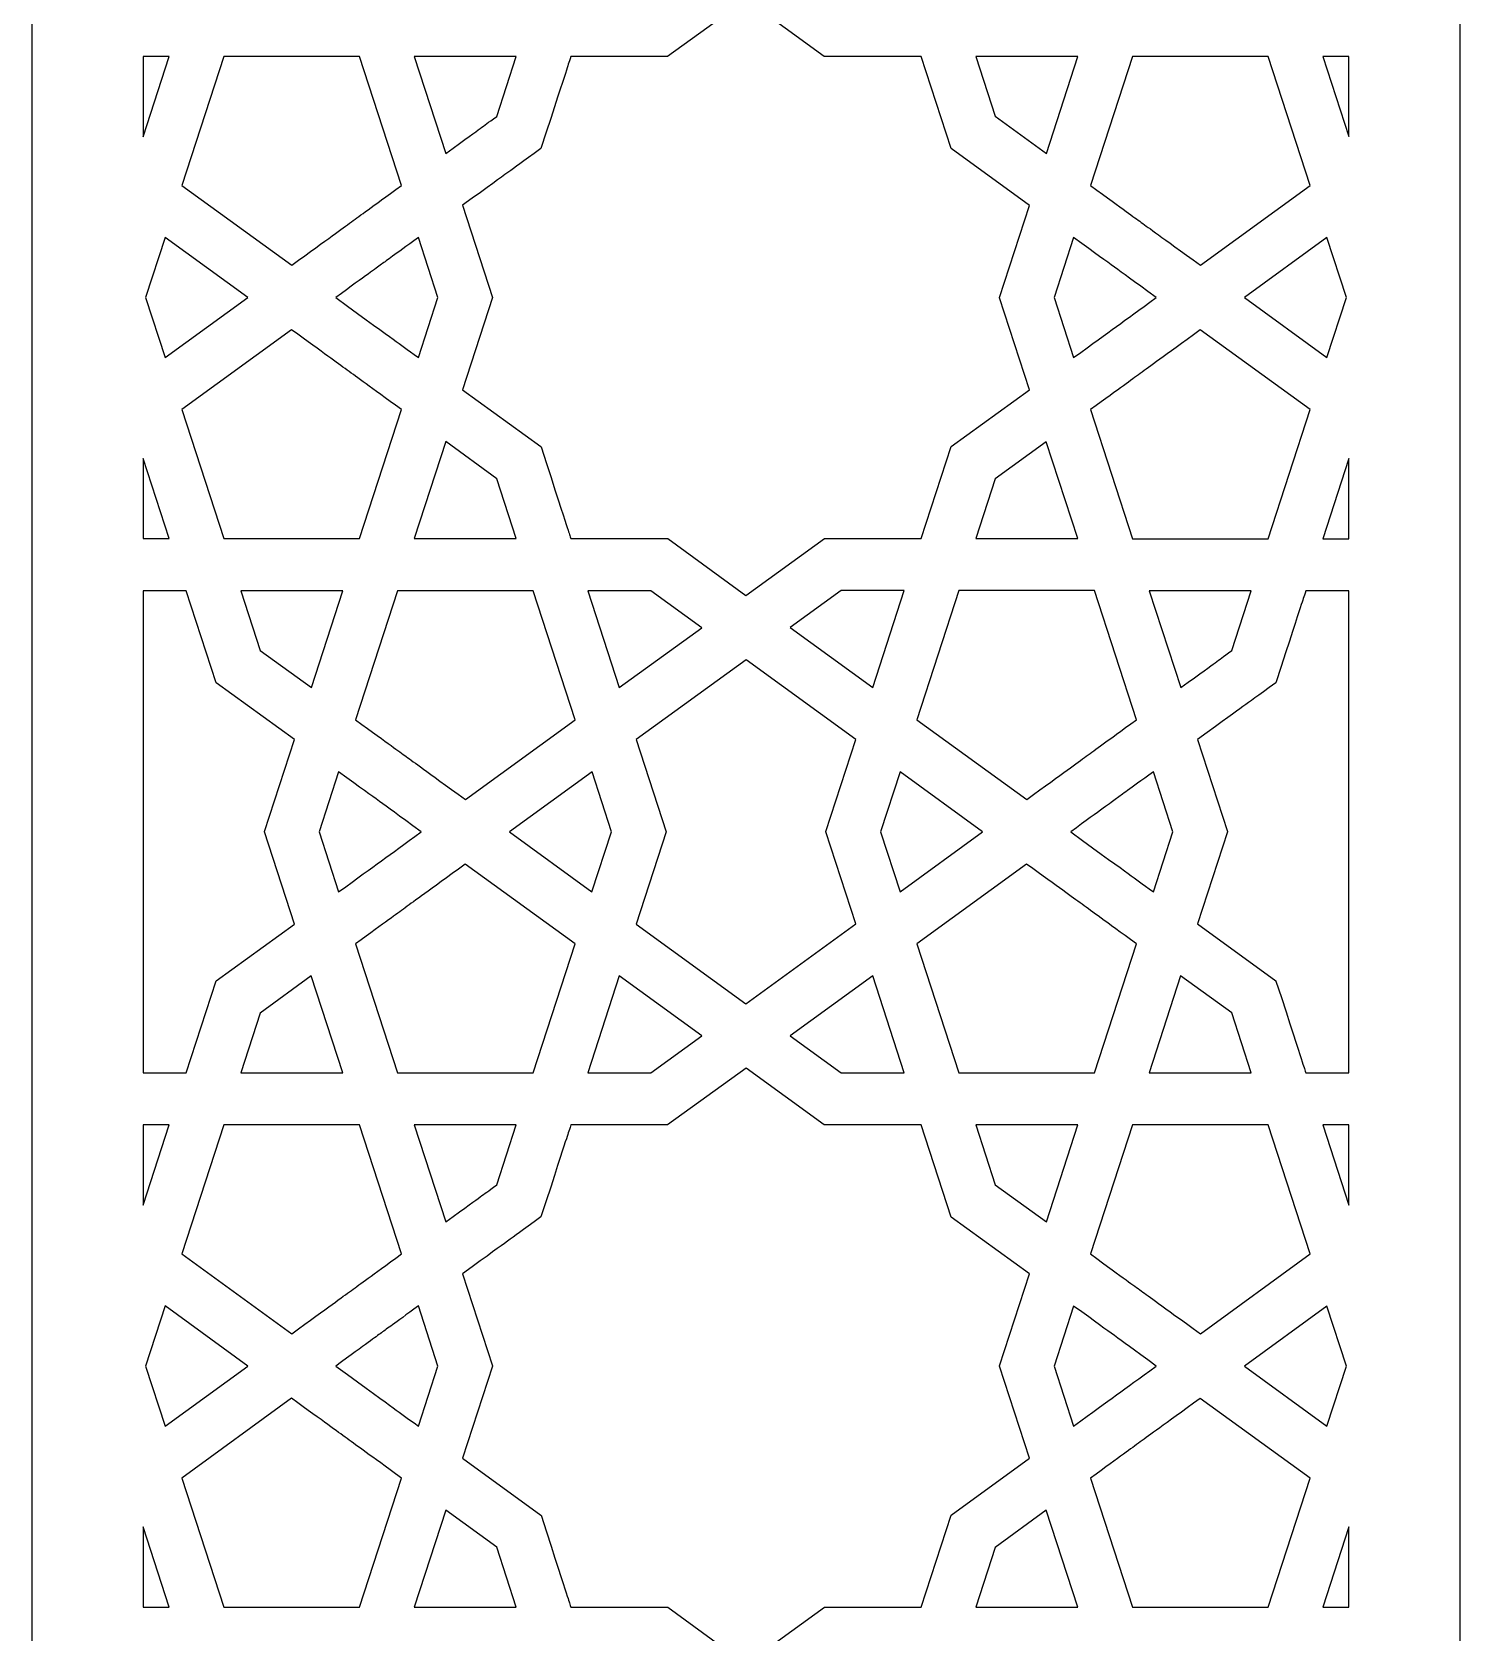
# Model space of a CAD drawing. Header units: millimetres. Extents: x -31 to 31, y -125 to 125.
# Drawn here: x -31.2 to 31.3, y -58.4 to 11.7 of the extents above; entities that cross this region are included whole.
import ezdxf

# ---------------------------------------------------------------- set-up
doc = ezdxf.new("R2010")
doc.units = ezdxf.units.MM
doc.header["$MEASUREMENT"] = 0
doc.layers.add('layer 1', color=7, linetype='Continuous')

msp = doc.modelspace()

# ---------------------------------------------------------------- linework, layer by layer
at = {"layer": 'layer 1', "color": 250}
for points, knots in [([(-31.2209, -124.8834), (-31.2209, -124.8834), (31.279, -124.8834), (31.279, -124.8834), (31.279, -124.8834), (31.279, -124.8834), (31.279, 125.1165), (31.279, 125.1165), (31.279, 125.1165), (31.279, 125.1165), (-31.2209, 125.1165), (-31.2209, 125.1165), (-31.2209, 125.1165), (-31.2209, 125.1165), (-31.2209, -124.8834), (-31.2209, -124.8834)], [0, 0, 0, 0, 0.2, 0.2, 0.2, 0.2, 0.4, 0.4, 0.4, 0.4, 0.6, 0.6, 0.6, 0.6, 1, 1, 1, 1]), ([(-11.0675, 0.0381), (-11.0675, 0.0381), (-11.0655, 0.0444), (-11.0655, 0.0444), (-11.0655, 0.0444), (-11.0655, 0.0444), (-12.3752, 4.0725), (-12.3752, 4.0725), (-12.3752, 4.0725), (-9.9286, 5.8505), (-10.6809, 5.3044), (-8.9446, 6.5624), (-8.9446, 6.5624), (-7.6283, 10.6165), (-7.8534, 9.9236), (-7.6374, 10.5865), (-7.6374, 10.5865), (-7.1057, 10.5865), (-3.9273, 10.5865), (-3.3999, 10.5865), (-3.3999, 10.5865), (-3.3999, 10.5865), (0.03, 13.0792), (0.03, 13.0792), (0.03, 13.0792), (0.03, 13.0792), (3.4571, 10.5886), (3.4571, 10.5886), (3.4571, 10.5886), (3.9875, 10.5886), (7.1642, 10.5886), (7.6948, 10.5886), (7.6948, 10.5886), (7.6948, 10.5886), (9.011, 6.5588), (9.011, 6.5588), (9.011, 6.5588), (9.011, 6.5588), (12.4358, 4.07), (12.4358, 4.07), (12.4358, 4.07), (12.4358, 4.07), (11.1259, 0.0423), (11.1259, 0.0423), (11.1259, 0.0423), (11.1259, 0.0423), (11.1269, 0.0391), (11.1269, 0.0391), (11.1269, 0.0391), (11.1269, 0.0391), (11.1259, 0.036), (11.1259, 0.036), (11.1259, 0.036), (11.1259, 0.036), (11.1269, 0.0328), (11.1269, 0.0328), (11.1269, 0.0328), (11.1269, 0.0328), (11.1259, 0.03), (11.1259, 0.03), (11.1259, 0.03), (11.1259, 0.03), (12.4343, -3.9988), (12.4343, -3.9988), (12.4343, -3.9988), (12.4343, -3.9988), (9.0092, -6.488), (9.0092, -6.488), (9.0092, -6.488), (9.0092, -6.488), (7.6962, -10.5131), (7.6962, -10.5131), (7.6962, -10.5131), (7.1645, -10.5131), (3.9859, -10.5131), (3.4586, -10.5131), (3.4586, -10.5131), (3.4586, -10.5131), (0.0285, -13.0059), (0.0285, -13.0059), (0.0285, -13.0059), (0.0285, -13.0059), (-3.3983, -10.5153), (-3.3983, -10.5153), (-3.3983, -10.5153), (-3.9287, -10.5153), (-7.1053, -10.5153), (-7.636, -10.5153), (-7.636, -10.5153), (-7.7883, -10.0492), (-7.5889, -10.6624), (-8.9431, -6.4932), (-8.9431, -6.4932), (-8.9431, -6.4932), (-8.9516, -6.4872), (-8.9516, -6.4872), (-8.9516, -6.4872), (-8.9516, -6.4872), (-8.9522, -6.4855), (-8.9522, -6.4855), (-8.9522, -6.4855), (-8.9522, -6.4855), (-12.3766, -3.997), (-12.3766, -3.997), (-12.3766, -3.997), (-12.3766, -3.997), (-11.0655, 0.0317), (-11.0655, 0.0317), (-11.0655, 0.0317), (-11.0655, 0.0317), (-11.0675, 0.0381), (-11.0675, 0.0381)], [0, 0, 0, 0, 0.0344828, 0.0344828, 0.0344828, 0.0344828, 0.0689655, 0.0689655, 0.0689655, 0.0689655, 0.1034483, 0.1034483, 0.1034483, 0.1034483, 0.137931, 0.137931, 0.137931, 0.137931, 0.1724138, 0.1724138, 0.1724138, 0.1724138, 0.2068966, 0.2068966, 0.2068966, 0.2068966, 0.2413793, 0.2413793, 0.2413793, 0.2413793, 0.2758621, 0.2758621, 0.2758621, 0.2758621, 0.3103448, 0.3103448, 0.3103448, 0.3103448, 0.3448276, 0.3448276, 0.3448276, 0.3448276, 0.3793103, 0.3793103, 0.3793103, 0.3793103, 0.4137931, 0.4137931, 0.4137931, 0.4137931, 0.4482759, 0.4482759, 0.4482759, 0.4482759, 0.4827586, 0.4827586, 0.4827586, 0.4827586, 0.5172414, 0.5172414, 0.5172414, 0.5172414, 0.5517241, 0.5517241, 0.5517241, 0.5517241, 0.5862069, 0.5862069, 0.5862069, 0.5862069, 0.6206897, 0.6206897, 0.6206897, 0.6206897, 0.6551724, 0.6551724, 0.6551724, 0.6551724, 0.6896552, 0.6896552, 0.6896552, 0.6896552, 0.7241379, 0.7241379, 0.7241379, 0.7241379, 0.7586207, 0.7586207, 0.7586207, 0.7586207, 0.7931034, 0.7931034, 0.7931034, 0.7931034, 0.8275862, 0.8275862, 0.8275862, 0.8275862, 0.862069, 0.862069, 0.862069, 0.862069, 0.8965517, 0.8965517, 0.8965517, 0.8965517, 0.9310345, 0.9310345, 0.9310345, 0.9310345, 1, 1, 1, 1]), ([(-26.3572, 10.5911), (-25.841, 10.5911), (-25.3671, 10.5911), (-25.2148, 10.5911), (-25.2148, 10.5911), (-25.2148, 10.5911), (-26.3572, 7.0732), (-26.3572, 7.0732), (-26.3572, 7.0732), (-26.3572, 7.0732), (-26.3572, 10.5911), (-26.3572, 10.5911)], [0, 0, 0, 0, 0.25, 0.25, 0.25, 0.25, 0.5, 0.5, 0.5, 0.5, 1, 1, 1, 1]), ([(-16.8811, 10.5911), (-16.8811, 10.5911), (-15.0466, 4.9424), (-15.0466, 4.9424), (-15.0466, 4.9424), (-17.8513, 2.9048), (-16.5009, 3.8848), (-19.8549, 1.4499), (-19.8549, 1.4499), (-19.8549, 1.4499), (-24.6607, 4.9428), (-24.6607, 4.9428), (-24.6607, 4.9428), (-24.6607, 4.9428), (-22.8264, 10.5911), (-22.8264, 10.5911), (-22.8264, 10.5911), (-22.8264, 10.5911), (-16.8811, 10.5911), (-16.8811, 10.5911)], [0, 0, 0, 0, 0.1666667, 0.1666667, 0.1666667, 0.1666667, 0.3333333, 0.3333333, 0.3333333, 0.3333333, 0.5, 0.5, 0.5, 0.5, 0.6666667, 0.6666667, 0.6666667, 0.6666667, 1, 1, 1, 1]), ([(-10.0247, 10.5865), (-10.0247, 10.5865), (-10.88, 7.9646), (-10.88, 7.9646), (-10.88, 7.9646), (-11.7172, 7.3561), (-11.2361, 7.705), (-13.1136, 6.345), (-13.1136, 6.345), (-13.1136, 6.345), (-14.4909, 10.5865), (-14.4909, 10.5865), (-14.4909, 10.5865), (-14.4909, 10.5865), (-10.0247, 10.5865), (-10.0247, 10.5865)], [0, 0, 0, 0, 0.2, 0.2, 0.2, 0.2, 0.4, 0.4, 0.4, 0.4, 0.6, 0.6, 0.6, 0.6, 1, 1, 1, 1]), ([(13.1745, 6.3447), (13.1745, 6.3447), (10.9403, 7.9685), (10.9403, 7.9685), (10.9403, 7.9685), (10.9403, 7.9685), (10.0845, 10.5886), (10.0845, 10.5886), (10.0845, 10.5886), (10.0845, 10.5886), (14.5528, 10.5886), (14.5528, 10.5886), (14.5528, 10.5886), (14.5528, 10.5886), (13.1745, 6.3447), (13.1745, 6.3447)], [0, 0, 0, 0, 0.2, 0.2, 0.2, 0.2, 0.4, 0.4, 0.4, 0.4, 0.6, 0.6, 0.6, 0.6, 1, 1, 1, 1]), ([(19.9153, 1.4478), (16.3163, 4.0605), (18.2157, 2.6811), (15.107, 4.9403), (15.107, 4.9403), (15.107, 4.9403), (16.9414, 10.589), (16.9414, 10.589), (16.9414, 10.589), (16.9414, 10.589), (22.8868, 10.589), (22.8868, 10.589), (22.8868, 10.589), (22.8868, 10.589), (24.7209, 4.9403), (24.7209, 4.9403), (24.7209, 4.9403), (24.7209, 4.9403), (19.9153, 1.4478), (19.9153, 1.4478)], [0, 0, 0, 0, 0.1666667, 0.1666667, 0.1666667, 0.1666667, 0.3333333, 0.3333333, 0.3333333, 0.3333333, 0.5, 0.5, 0.5, 0.5, 0.6666667, 0.6666667, 0.6666667, 0.6666667, 1, 1, 1, 1]), ([(26.4153, 7.0778), (26.4153, 7.0778), (25.2751, 10.589), (25.2751, 10.589), (25.2751, 10.589), (25.2751, 10.589), (26.4153, 10.589), (26.4153, 10.589), (26.4153, 10.589), (26.4153, 10.589), (26.4153, 7.0778), (26.4153, 7.0778)], [0, 0, 0, 0, 0.25, 0.25, 0.25, 0.25, 0.5, 0.5, 0.5, 0.5, 1, 1, 1, 1]), ([(-21.7816, 0.0384), (-21.7816, 0.0384), (-25.3995, -2.5908), (-25.3995, -2.5908), (-25.3995, -2.5908), (-25.3995, -2.5908), (-26.253, 0.0374), (-26.253, 0.0374), (-26.253, 0.0374), (-26.253, 0.0374), (-25.3982, 2.6666), (-25.3982, 2.6666), (-25.3982, 2.6666), (-25.3982, 2.6666), (-21.7816, 0.0384), (-21.7816, 0.0384)], [0, 0, 0, 0, 0.2, 0.2, 0.2, 0.2, 0.4, 0.4, 0.4, 0.4, 0.6, 0.6, 0.6, 0.6, 1, 1, 1, 1]), ([(-14.309, 2.6666), (-14.309, 2.6666), (-13.4544, 0.0384), (-13.4544, 0.0384), (-13.4544, 0.0384), (-13.4544, 0.0384), (-14.3101, -2.5915), (-14.3101, -2.5915), (-14.3101, -2.5915), (-15.3982, -1.8009), (-14.9683, -2.1121), (-17.9289, 0.0374), (-17.9289, 0.0374), (-15.1611, 2.0468), (-16.5627, 1.029), (-14.309, 2.6666)], [0, 0, 0, 0, 0.2, 0.2, 0.2, 0.2, 0.4, 0.4, 0.4, 0.4, 0.6, 0.6, 0.6, 0.6, 1, 1, 1, 1]), ([(14.3683, -2.5933), (14.3683, -2.5933), (13.5145, 0.0356), (13.5145, 0.0356), (13.5145, 0.0356), (13.5145, 0.0356), (14.3693, 2.6642), (14.3693, 2.6642), (14.3693, 2.6642), (16.4377, 1.161), (15.8506, 1.5875), (17.9878, 0.036), (17.9878, 0.036), (16.4317, -1.0936), (16.1057, -1.33), (14.3683, -2.5933)], [0, 0, 0, 0, 0.2, 0.2, 0.2, 0.2, 0.4, 0.4, 0.4, 0.4, 0.6, 0.6, 0.6, 0.6, 1, 1, 1, 1]), ([(21.8405, 0.0349), (21.8405, 0.0349), (25.4582, 2.6642), (25.4582, 2.6642), (25.4582, 2.6642), (25.4582, 2.6642), (26.3112, 0.0377), (26.3112, 0.0377), (26.3112, 0.0377), (26.3112, 0.0377), (25.4568, -2.5933), (25.4568, -2.5933), (25.4568, -2.5933), (25.4568, -2.5933), (21.8405, 0.0349), (21.8405, 0.0349)], [0, 0, 0, 0, 0.2, 0.2, 0.2, 0.2, 0.4, 0.4, 0.4, 0.4, 0.6, 0.6, 0.6, 0.6, 1, 1, 1, 1]), ([(-19.8564, -1.3744), (-16.9259, -3.502), (-17.9193, -2.7806), (-15.0482, -4.8669), (-15.0482, -4.8669), (-15.0482, -4.8669), (-16.8826, -10.5153), (-16.8826, -10.5153), (-16.8826, -10.5153), (-16.8826, -10.5153), (-22.8278, -10.5153), (-22.8278, -10.5153), (-22.8278, -10.5153), (-22.8278, -10.5153), (-24.6622, -4.8673), (-24.6622, -4.8673), (-24.6622, -4.8673), (-24.6622, -4.8673), (-19.8564, -1.3744), (-19.8564, -1.3744)], [0, 0, 0, 0, 0.1666667, 0.1666667, 0.1666667, 0.1666667, 0.3333333, 0.3333333, 0.3333333, 0.3333333, 0.5, 0.5, 0.5, 0.5, 0.6666667, 0.6666667, 0.6666667, 0.6666667, 1, 1, 1, 1]), ([(16.9397, -10.5177), (16.9397, -10.5177), (15.1052, -4.8694), (15.1052, -4.8694), (15.1052, -4.8694), (17.859, -2.8688), (16.5654, -3.8075), (19.9139, -1.3769), (19.9139, -1.3769), (19.9139, -1.3769), (24.7195, -4.8694), (24.7195, -4.8694), (24.7195, -4.8694), (24.7195, -4.8694), (22.885, -10.5177), (22.885, -10.5177), (22.885, -10.5177), (22.885, -10.5177), (16.9397, -10.5177), (16.9397, -10.5177)], [0, 0, 0, 0, 0.1666667, 0.1666667, 0.1666667, 0.1666667, 0.3333333, 0.3333333, 0.3333333, 0.3333333, 0.5, 0.5, 0.5, 0.5, 0.6666667, 0.6666667, 0.6666667, 0.6666667, 1, 1, 1, 1]), ([(-13.1155, -6.2703), (-13.1155, -6.2703), (-10.8807, -7.8917), (-10.8807, -7.8917), (-10.8807, -7.8917), (-10.8807, -7.8917), (-10.0239, -10.5153), (-10.0239, -10.5153), (-10.0239, -10.5153), (-10.0239, -10.5153), (-14.4941, -10.5153), (-14.4941, -10.5153), (-14.4941, -10.5153), (-14.4941, -10.5153), (-13.1155, -6.2703), (-13.1155, -6.2703)], [0, 0, 0, 0, 0.2, 0.2, 0.2, 0.2, 0.4, 0.4, 0.4, 0.4, 0.6, 0.6, 0.6, 0.6, 1, 1, 1, 1]), ([(10.0855, -10.5131), (10.0855, -10.5131), (10.9389, -7.8977), (10.9389, -7.8977), (10.9389, -7.8977), (10.9389, -7.8977), (13.1731, -6.2738), (13.1731, -6.2738), (13.1731, -6.2738), (13.1731, -6.2738), (14.55, -10.5131), (14.55, -10.5131), (14.55, -10.5131), (14.55, -10.5131), (10.0855, -10.5131), (10.0855, -10.5131)], [0, 0, 0, 0, 0.2, 0.2, 0.2, 0.2, 0.4, 0.4, 0.4, 0.4, 0.6, 0.6, 0.6, 0.6, 1, 1, 1, 1]), ([(-26.3572, -7.0027), (-26.3572, -7.0027), (-25.2165, -10.5153), (-25.2165, -10.5153), (-25.2165, -10.5153), (-25.3683, -10.5153), (-25.8416, -10.5153), (-26.3572, -10.5153), (-26.3572, -10.5153), (-26.3572, -10.5153), (-26.3572, -7.0027), (-26.3572, -7.0027)], [0, 0, 0, 0, 0.25, 0.25, 0.25, 0.25, 0.5, 0.5, 0.5, 0.5, 1, 1, 1, 1]), ([(26.4153, -10.5177), (26.4153, -10.5177), (25.2737, -10.5177), (25.2737, -10.5177), (25.2737, -10.5177), (25.2737, -10.5177), (26.4153, -7.0019), (26.4153, -7.0019), (26.4153, -7.0019), (26.4153, -7.0019), (26.4153, -10.5177), (26.4153, -10.5177)], [0, 0, 0, 0, 0.25, 0.25, 0.25, 0.25, 0.5, 0.5, 0.5, 0.5, 1, 1, 1, 1]), ([(-26.3572, -12.7914), (-25.5136, -12.7914), (-24.7171, -12.7914), (-24.4743, -12.7914), (-24.4743, -12.7914), (-24.4743, -12.7914), (-23.1581, -16.8215), (-23.1581, -16.8215), (-23.1581, -16.8215), (-23.1581, -16.8215), (-19.7335, -19.31), (-19.7335, -19.31), (-19.7335, -19.31), (-19.7335, -19.31), (-21.0431, -23.3377), (-21.0431, -23.3377), (-21.0431, -23.3377), (-21.0431, -23.3377), (-21.0421, -23.3409), (-21.0421, -23.3409), (-21.0421, -23.3409), (-21.0421, -23.3409), (-21.0431, -23.344), (-21.0431, -23.344), (-21.0431, -23.344), (-21.0431, -23.344), (-21.0421, -23.3472), (-21.0421, -23.3472), (-21.0421, -23.3472), (-21.0421, -23.3472), (-21.0431, -23.35), (-21.0431, -23.35), (-21.0431, -23.35), (-21.0431, -23.35), (-19.7348, -27.3791), (-19.7348, -27.3791), (-19.7348, -27.3791), (-19.7348, -27.3791), (-23.1599, -29.8679), (-23.1599, -29.8679), (-23.1599, -29.8679), (-23.1599, -29.8679), (-24.4729, -33.8931), (-24.4729, -33.8931), (-24.4729, -33.8931), (-24.7161, -33.8931), (-25.5134, -33.8931), (-26.3572, -33.8931), (-26.3572, -33.8931), (-26.3572, -33.8931), (-26.3572, -12.7914), (-26.3572, -12.7914)], [0, 0, 0, 0, 0.0714286, 0.0714286, 0.0714286, 0.0714286, 0.1428571, 0.1428571, 0.1428571, 0.1428571, 0.2142857, 0.2142857, 0.2142857, 0.2142857, 0.2857143, 0.2857143, 0.2857143, 0.2857143, 0.3571429, 0.3571429, 0.3571429, 0.3571429, 0.4285714, 0.4285714, 0.4285714, 0.4285714, 0.5, 0.5, 0.5, 0.5, 0.5714286, 0.5714286, 0.5714286, 0.5714286, 0.6428571, 0.6428571, 0.6428571, 0.6428571, 0.7142857, 0.7142857, 0.7142857, 0.7142857, 0.7857143, 0.7857143, 0.7857143, 0.7857143, 0.8571429, 0.8571429, 0.8571429, 0.8571429, 1, 1, 1, 1]), ([(-17.6163, -12.7914), (-17.6163, -12.7914), (-18.9945, -17.0353), (-18.9945, -17.0353), (-18.9945, -17.0353), (-18.9945, -17.0353), (-21.229, -15.4115), (-21.229, -15.4115), (-21.229, -15.4115), (-21.229, -15.4115), (-22.0845, -12.7914), (-22.0845, -12.7914), (-22.0845, -12.7914), (-22.0845, -12.7914), (-17.6163, -12.7914), (-17.6163, -12.7914)], [0, 0, 0, 0, 0.2, 0.2, 0.2, 0.2, 0.4, 0.4, 0.4, 0.4, 0.6, 0.6, 0.6, 0.6, 1, 1, 1, 1]), ([(-9.2825, -12.7914), (-9.2825, -12.7914), (-7.4482, -18.4397), (-7.4482, -18.4397), (-7.4482, -18.4397), (-7.4482, -18.4397), (-12.2538, -21.9322), (-12.2538, -21.9322), (-12.2538, -21.9322), (-15.8527, -19.3195), (-13.9533, -20.6989), (-17.0622, -18.4397), (-17.0622, -18.4397), (-17.0622, -18.4397), (-15.2277, -12.7914), (-15.2277, -12.7914), (-15.2277, -12.7914), (-15.2277, -12.7914), (-9.2825, -12.7914), (-9.2825, -12.7914)], [0, 0, 0, 0, 0.1666667, 0.1666667, 0.1666667, 0.1666667, 0.3333333, 0.3333333, 0.3333333, 0.3333333, 0.5, 0.5, 0.5, 0.5, 0.6666667, 0.6666667, 0.6666667, 0.6666667, 1, 1, 1, 1]), ([(-4.1361, -12.7914), (-4.1361, -12.7914), (-1.906, -14.412), (-1.906, -14.412), (-1.906, -14.412), (-1.906, -14.412), (-5.5156, -17.0353), (-5.5156, -17.0353), (-5.5156, -17.0353), (-5.5156, -17.0353), (-6.8939, -12.7914), (-6.8939, -12.7914), (-6.8939, -12.7914), (-6.8939, -12.7914), (-4.1361, -12.7914), (-4.1361, -12.7914)], [0, 0, 0, 0, 0.2, 0.2, 0.2, 0.2, 0.4, 0.4, 0.4, 0.4, 0.6, 0.6, 0.6, 0.6, 1, 1, 1, 1]), ([(5.576, -17.0328), (5.576, -17.0328), (1.9664, -14.4096), (1.9664, -14.4096), (1.9664, -14.4096), (1.9664, -14.4096), (4.1966, -12.7889), (4.1966, -12.7889), (4.1966, -12.7889), (4.5395, -12.7889), (6.6033, -12.7889), (6.9543, -12.7889), (6.9543, -12.7889), (6.9543, -12.7889), (5.576, -17.0328), (5.576, -17.0328)], [0, 0, 0, 0, 0.2, 0.2, 0.2, 0.2, 0.4, 0.4, 0.4, 0.4, 0.6, 0.6, 0.6, 0.6, 1, 1, 1, 1]), ([(12.3144, -21.9301), (12.3144, -21.9301), (7.5085, -18.4372), (7.5085, -18.4372), (7.5085, -18.4372), (7.5085, -18.4372), (9.3426, -12.7889), (9.3426, -12.7889), (9.3426, -12.7889), (9.3426, -12.7889), (15.288, -12.7889), (15.288, -12.7889), (15.288, -12.7889), (15.288, -12.7889), (17.1224, -18.4376), (17.1224, -18.4376), (17.1224, -18.4376), (14.3178, -20.4752), (15.6683, -19.4952), (12.3144, -21.9301)], [0, 0, 0, 0, 0.1666667, 0.1666667, 0.1666667, 0.1666667, 0.3333333, 0.3333333, 0.3333333, 0.3333333, 0.5, 0.5, 0.5, 0.5, 0.6666667, 0.6666667, 0.6666667, 0.6666667, 1, 1, 1, 1]), ([(17.678, -12.7939), (17.678, -12.7939), (22.1442, -12.7939), (22.1442, -12.7939), (22.1442, -12.7939), (22.1442, -12.7939), (21.2891, -15.4153), (21.2891, -15.4153), (21.2891, -15.4153), (20.4558, -16.0211), (20.9321, -15.6753), (19.0556, -17.0353), (19.0556, -17.0353), (19.0556, -17.0353), (17.678, -12.7939), (17.678, -12.7939)], [0, 0, 0, 0, 0.2, 0.2, 0.2, 0.2, 0.4, 0.4, 0.4, 0.4, 0.6, 0.6, 0.6, 0.6, 1, 1, 1, 1]), ([(26.4153, -33.8956), (25.5721, -33.8956), (24.7759, -33.8956), (24.5332, -33.8956), (24.5332, -33.8956), (24.3776, -33.4197), (24.5777, -34.0346), (23.2262, -29.8732), (23.2262, -29.8732), (23.2262, -29.8732), (23.2177, -29.8672), (23.2177, -29.8672), (23.2177, -29.8672), (23.2177, -29.8672), (23.217, -29.8655), (23.217, -29.8655), (23.217, -29.8655), (23.217, -29.8655), (19.7926, -27.3766), (19.7926, -27.3766), (19.7926, -27.3766), (19.7926, -27.3766), (21.1035, -23.3483), (21.1035, -23.3483), (21.1035, -23.3483), (21.1035, -23.3483), (21.1017, -23.3419), (21.1017, -23.3419), (21.1017, -23.3419), (21.1017, -23.3419), (21.1035, -23.3359), (21.1035, -23.3359), (21.1035, -23.3359), (21.1035, -23.3359), (19.794, -19.3079), (19.794, -19.3079), (19.794, -19.3079), (22.2479, -17.5246), (21.4905, -18.0739), (23.2244, -16.8176), (23.2244, -16.8176), (24.5381, -12.772), (24.3163, -13.4546), (24.5318, -12.7939), (24.5318, -12.7939), (24.7749, -12.7939), (25.5718, -12.7939), (26.4153, -12.7939), (26.4153, -12.7939), (26.4153, -12.7939), (26.4153, -33.8956), (26.4153, -33.8956)], [0, 0, 0, 0, 0.0714286, 0.0714286, 0.0714286, 0.0714286, 0.1428571, 0.1428571, 0.1428571, 0.1428571, 0.2142857, 0.2142857, 0.2142857, 0.2142857, 0.2857143, 0.2857143, 0.2857143, 0.2857143, 0.3571429, 0.3571429, 0.3571429, 0.3571429, 0.4285714, 0.4285714, 0.4285714, 0.4285714, 0.5, 0.5, 0.5, 0.5, 0.5714286, 0.5714286, 0.5714286, 0.5714286, 0.6428571, 0.6428571, 0.6428571, 0.6428571, 0.7142857, 0.7142857, 0.7142857, 0.7142857, 0.7857143, 0.7857143, 0.7857143, 0.7857143, 0.8571429, 0.8571429, 0.8571429, 0.8571429, 1, 1, 1, 1]), ([(-3.4714, -23.3419), (-3.4714, -23.3419), (-3.4703, -23.3387), (-3.4703, -23.3387), (-3.4703, -23.3387), (-3.4703, -23.3387), (-4.7771, -19.3107), (-4.7771, -19.3107), (-4.7771, -19.3107), (-4.7771, -19.3107), (0.0318, -15.8158), (0.0318, -15.8158), (0.0318, -15.8158), (0.0318, -15.8158), (4.8369, -19.3079), (4.8369, -19.3079), (4.8369, -19.3079), (4.8369, -19.3079), (3.5275, -23.3363), (3.5275, -23.3363), (3.5275, -23.3363), (3.5275, -23.3363), (3.5285, -23.3391), (3.5285, -23.3391), (3.5285, -23.3391), (3.5285, -23.3391), (3.5273, -23.3426), (3.5273, -23.3426), (3.5273, -23.3426), (3.5273, -23.3426), (3.5285, -23.3458), (3.5285, -23.3458), (3.5285, -23.3458), (3.5285, -23.3458), (3.5275, -23.3486), (3.5275, -23.3486), (3.5275, -23.3486), (3.5275, -23.3486), (4.8359, -27.3763), (4.8359, -27.3763), (4.8359, -27.3763), (4.8359, -27.3763), (0.027, -30.8712), (0.027, -30.8712), (0.027, -30.8712), (0.027, -30.8712), (-4.7782, -27.3791), (-4.7782, -27.3791), (-4.7782, -27.3791), (-4.7782, -27.3791), (-3.4687, -23.3504), (-3.4687, -23.3504), (-3.4687, -23.3504), (-3.4687, -23.3504), (-3.4714, -23.3419), (-3.4714, -23.3419)], [0, 0, 0, 0, 0.0666667, 0.0666667, 0.0666667, 0.0666667, 0.1333333, 0.1333333, 0.1333333, 0.1333333, 0.2, 0.2, 0.2, 0.2, 0.2666667, 0.2666667, 0.2666667, 0.2666667, 0.3333333, 0.3333333, 0.3333333, 0.3333333, 0.4, 0.4, 0.4, 0.4, 0.4666667, 0.4666667, 0.4666667, 0.4666667, 0.5333333, 0.5333333, 0.5333333, 0.5333333, 0.6, 0.6, 0.6, 0.6, 0.6666667, 0.6666667, 0.6666667, 0.6666667, 0.7333333, 0.7333333, 0.7333333, 0.7333333, 0.8, 0.8, 0.8, 0.8, 0.8666667, 0.8666667, 0.8666667, 0.8666667, 1, 1, 1, 1]), ([(-14.1813, -23.344), (-15.7375, -24.4736), (-16.0634, -24.71), (-17.8008, -25.9733), (-17.8008, -25.9733), (-17.8008, -25.9733), (-18.6545, -23.3444), (-18.6545, -23.3444), (-18.6545, -23.3444), (-18.6545, -23.3444), (-17.7998, -20.7158), (-17.7998, -20.7158), (-17.7998, -20.7158), (-15.7314, -22.219), (-16.3185, -21.7925), (-14.1813, -23.344)], [0, 0, 0, 0, 0.2, 0.2, 0.2, 0.2, 0.4, 0.4, 0.4, 0.4, 0.6, 0.6, 0.6, 0.6, 1, 1, 1, 1]), ([(-6.7108, -20.7158), (-6.7108, -20.7158), (-5.8578, -23.3423), (-5.8578, -23.3423), (-5.8578, -23.3423), (-5.8578, -23.3423), (-6.7123, -25.9733), (-6.7123, -25.9733), (-6.7123, -25.9733), (-6.7123, -25.9733), (-10.3288, -23.3451), (-10.3288, -23.3451), (-10.3288, -23.3451), (-10.3288, -23.3451), (-6.7108, -20.7158), (-6.7108, -20.7158)], [0, 0, 0, 0, 0.2, 0.2, 0.2, 0.2, 0.4, 0.4, 0.4, 0.4, 0.6, 0.6, 0.6, 0.6, 1, 1, 1, 1]), ([(6.7694, -25.9708), (6.7694, -25.9708), (5.9161, -23.3426), (5.9161, -23.3426), (5.9161, -23.3426), (5.9161, -23.3426), (6.7708, -20.7134), (6.7708, -20.7134), (6.7708, -20.7134), (6.7708, -20.7134), (10.3875, -23.3419), (10.3875, -23.3419), (10.3875, -23.3419), (10.3875, -23.3419), (6.7694, -25.9708), (6.7694, -25.9708)], [0, 0, 0, 0, 0.2, 0.2, 0.2, 0.2, 0.4, 0.4, 0.4, 0.4, 0.6, 0.6, 0.6, 0.6, 1, 1, 1, 1]), ([(14.2402, -23.343), (17.0081, -21.3332), (15.6065, -22.351), (17.8601, -20.7134), (17.8601, -20.7134), (17.8601, -20.7134), (18.7148, -23.3416), (18.7148, -23.3416), (18.7148, -23.3416), (18.7148, -23.3416), (17.859, -25.9715), (17.859, -25.9715), (17.859, -25.9715), (16.771, -25.1809), (17.2007, -25.4921), (14.2402, -23.343)], [0, 0, 0, 0, 0.2, 0.2, 0.2, 0.2, 0.4, 0.4, 0.4, 0.4, 0.6, 0.6, 0.6, 0.6, 1, 1, 1, 1]), ([(-12.2553, -24.7569), (-12.2553, -24.7569), (-7.4497, -28.2494), (-7.4497, -28.2494), (-7.4497, -28.2494), (-7.4497, -28.2494), (-9.284, -33.8977), (-9.284, -33.8977), (-9.284, -33.8977), (-9.284, -33.8977), (-15.2294, -33.8977), (-15.2294, -33.8977), (-15.2294, -33.8977), (-15.2294, -33.8977), (-17.0638, -28.2494), (-17.0638, -28.2494), (-17.0638, -28.2494), (-14.3101, -26.2488), (-15.6037, -27.1875), (-12.2553, -24.7569)], [0, 0, 0, 0, 0.1666667, 0.1666667, 0.1666667, 0.1666667, 0.3333333, 0.3333333, 0.3333333, 0.3333333, 0.5, 0.5, 0.5, 0.5, 0.6666667, 0.6666667, 0.6666667, 0.6666667, 1, 1, 1, 1]), ([(9.3412, -33.8956), (9.3412, -33.8956), (7.5067, -28.2473), (7.5067, -28.2473), (7.5067, -28.2473), (7.5067, -28.2473), (12.3126, -24.7548), (12.3126, -24.7548), (12.3126, -24.7548), (15.2432, -26.882), (14.2497, -26.1606), (17.121, -28.2473), (17.121, -28.2473), (17.121, -28.2473), (15.2866, -33.8956), (15.2866, -33.8956), (15.2866, -33.8956), (15.2866, -33.8956), (9.3412, -33.8956), (9.3412, -33.8956)], [0, 0, 0, 0, 0.1666667, 0.1666667, 0.1666667, 0.1666667, 0.3333333, 0.3333333, 0.3333333, 0.3333333, 0.5, 0.5, 0.5, 0.5, 0.6666667, 0.6666667, 0.6666667, 0.6666667, 1, 1, 1, 1]), ([(-17.6193, -33.8931), (-17.6193, -33.8931), (-22.0835, -33.8931), (-22.0835, -33.8931), (-22.0835, -33.8931), (-22.0835, -33.8931), (-21.2304, -31.2776), (-21.2304, -31.2776), (-21.2304, -31.2776), (-21.2304, -31.2776), (-18.996, -29.6538), (-18.996, -29.6538), (-18.996, -29.6538), (-18.996, -29.6538), (-17.6193, -33.8931), (-17.6193, -33.8931)], [0, 0, 0, 0, 0.2, 0.2, 0.2, 0.2, 0.4, 0.4, 0.4, 0.4, 0.6, 0.6, 0.6, 0.6, 1, 1, 1, 1]), ([(-5.5173, -29.6538), (-5.5173, -29.6538), (-1.9076, -32.2771), (-1.9076, -32.2771), (-1.9076, -32.2771), (-1.9076, -32.2771), (-4.1376, -33.8977), (-4.1376, -33.8977), (-4.1376, -33.8977), (-4.1376, -33.8977), (-6.8956, -33.8977), (-6.8956, -33.8977), (-6.8956, -33.8977), (-6.8956, -33.8977), (-5.5173, -29.6538), (-5.5173, -29.6538)], [0, 0, 0, 0, 0.2, 0.2, 0.2, 0.2, 0.4, 0.4, 0.4, 0.4, 0.6, 0.6, 0.6, 0.6, 1, 1, 1, 1]), ([(5.5746, -29.6513), (5.5746, -29.6513), (6.9529, -33.8956), (6.9529, -33.8956), (6.9529, -33.8956), (6.6019, -33.8956), (4.5399, -33.8956), (4.1949, -33.8956), (4.1949, -33.8956), (4.1949, -33.8956), (1.9649, -32.2749), (1.9649, -32.2749), (1.9649, -32.2749), (1.9649, -32.2749), (5.5746, -29.6513), (5.5746, -29.6513)], [0, 0, 0, 0, 0.2, 0.2, 0.2, 0.2, 0.4, 0.4, 0.4, 0.4, 0.6, 0.6, 0.6, 0.6, 1, 1, 1, 1]), ([(17.6752, -33.8956), (17.6752, -33.8956), (19.0535, -29.6503), (19.0535, -29.6503), (19.0535, -29.6503), (19.0535, -29.6503), (21.2884, -31.2716), (21.2884, -31.2716), (21.2884, -31.2716), (21.2884, -31.2716), (22.1453, -33.8956), (22.1453, -33.8956), (22.1453, -33.8956), (22.1453, -33.8956), (17.6752, -33.8956), (17.6752, -33.8956)], [0, 0, 0, 0, 0.2, 0.2, 0.2, 0.2, 0.4, 0.4, 0.4, 0.4, 0.6, 0.6, 0.6, 0.6, 1, 1, 1, 1]), ([(-11.0675, -46.7219), (-11.0675, -46.7219), (-11.0655, -46.7159), (-11.0655, -46.7159), (-11.0655, -46.7159), (-11.0655, -46.7159), (-12.3752, -42.6879), (-12.3752, -42.6879), (-12.3752, -42.6879), (-9.9365, -40.9155), (-10.7147, -41.4803), (-8.9446, -40.198), (-8.9446, -40.198), (-7.6295, -36.147), (-7.8545, -36.8395), (-7.6374, -36.1738), (-7.6374, -36.1738), (-7.1057, -36.1738), (-3.9273, -36.1738), (-3.3999, -36.1738), (-3.3999, -36.1738), (-3.3999, -36.1738), (0.03, -33.6808), (0.03, -33.6808), (0.03, -33.6808), (0.03, -33.6808), (3.4571, -36.1714), (3.4571, -36.1714), (3.4571, -36.1714), (3.9875, -36.1714), (7.1642, -36.1714), (7.6948, -36.1714), (7.6948, -36.1714), (7.6948, -36.1714), (9.011, -40.2015), (9.011, -40.2015), (9.011, -40.2015), (9.011, -40.2015), (12.4358, -42.6904), (12.4358, -42.6904), (12.4358, -42.6904), (12.4358, -42.6904), (11.1259, -46.718), (11.1259, -46.718), (11.1259, -46.718), (11.1259, -46.718), (11.1269, -46.7208), (11.1269, -46.7208), (11.1269, -46.7208), (11.1269, -46.7208), (11.1259, -46.724), (11.1259, -46.724), (11.1259, -46.724), (11.1259, -46.724), (11.1269, -46.7272), (11.1269, -46.7272), (11.1269, -46.7272), (11.1269, -46.7272), (11.1259, -46.7304), (11.1259, -46.7304), (11.1259, -46.7304), (11.1259, -46.7304), (12.4343, -50.7591), (12.4343, -50.7591), (12.4343, -50.7591), (12.4343, -50.7591), (9.0092, -53.2479), (9.0092, -53.2479), (9.0092, -53.2479), (9.0092, -53.2479), (7.6962, -57.2731), (7.6962, -57.2731), (7.6962, -57.2731), (7.1645, -57.2731), (3.9859, -57.2731), (3.4586, -57.2731), (3.4586, -57.2731), (3.4586, -57.2731), (0.0285, -59.7659), (0.0285, -59.7659), (0.0285, -59.7659), (0.0285, -59.7659), (-3.3983, -57.2756), (-3.3983, -57.2756), (-3.3983, -57.2756), (-3.9287, -57.2756), (-7.1053, -57.2756), (-7.636, -57.2756), (-7.636, -57.2756), (-7.7883, -56.8092), (-7.5889, -57.4227), (-8.9431, -53.2536), (-8.9431, -53.2536), (-8.9431, -53.2536), (-8.9516, -53.2472), (-8.9516, -53.2472), (-8.9516, -53.2472), (-8.9516, -53.2472), (-8.9522, -53.2455), (-8.9522, -53.2455), (-8.9522, -53.2455), (-8.9522, -53.2455), (-12.3766, -50.757), (-12.3766, -50.757), (-12.3766, -50.757), (-12.3766, -50.757), (-11.0655, -46.7283), (-11.0655, -46.7283), (-11.0655, -46.7283), (-11.0655, -46.7283), (-11.0675, -46.7219), (-11.0675, -46.7219)], [0, 0, 0, 0, 0.0344828, 0.0344828, 0.0344828, 0.0344828, 0.0689655, 0.0689655, 0.0689655, 0.0689655, 0.1034483, 0.1034483, 0.1034483, 0.1034483, 0.137931, 0.137931, 0.137931, 0.137931, 0.1724138, 0.1724138, 0.1724138, 0.1724138, 0.2068966, 0.2068966, 0.2068966, 0.2068966, 0.2413793, 0.2413793, 0.2413793, 0.2413793, 0.2758621, 0.2758621, 0.2758621, 0.2758621, 0.3103448, 0.3103448, 0.3103448, 0.3103448, 0.3448276, 0.3448276, 0.3448276, 0.3448276, 0.3793103, 0.3793103, 0.3793103, 0.3793103, 0.4137931, 0.4137931, 0.4137931, 0.4137931, 0.4482759, 0.4482759, 0.4482759, 0.4482759, 0.4827586, 0.4827586, 0.4827586, 0.4827586, 0.5172414, 0.5172414, 0.5172414, 0.5172414, 0.5517241, 0.5517241, 0.5517241, 0.5517241, 0.5862069, 0.5862069, 0.5862069, 0.5862069, 0.6206897, 0.6206897, 0.6206897, 0.6206897, 0.6551724, 0.6551724, 0.6551724, 0.6551724, 0.6896552, 0.6896552, 0.6896552, 0.6896552, 0.7241379, 0.7241379, 0.7241379, 0.7241379, 0.7586207, 0.7586207, 0.7586207, 0.7586207, 0.7931034, 0.7931034, 0.7931034, 0.7931034, 0.8275862, 0.8275862, 0.8275862, 0.8275862, 0.862069, 0.862069, 0.862069, 0.862069, 0.8965517, 0.8965517, 0.8965517, 0.8965517, 0.9310345, 0.9310345, 0.9310345, 0.9310345, 1, 1, 1, 1]), ([(-26.3572, -36.1693), (-25.841, -36.1693), (-25.3671, -36.1693), (-25.2148, -36.1693), (-25.2148, -36.1693), (-25.2148, -36.1693), (-26.3572, -39.6868), (-26.3572, -39.6868), (-26.3572, -39.6868), (-26.3572, -39.6868), (-26.3572, -36.1693), (-26.3572, -36.1693)], [0, 0, 0, 0, 0.25, 0.25, 0.25, 0.25, 0.5, 0.5, 0.5, 0.5, 1, 1, 1, 1]), ([(-16.8811, -36.1693), (-16.8811, -36.1693), (-15.0466, -41.8176), (-15.0466, -41.8176), (-15.0466, -41.8176), (-17.8513, -43.8552), (-16.5009, -42.8752), (-19.8549, -45.3101), (-19.8549, -45.3101), (-19.8549, -45.3101), (-24.6607, -41.8172), (-24.6607, -41.8172), (-24.6607, -41.8172), (-24.6607, -41.8172), (-22.8264, -36.1693), (-22.8264, -36.1693), (-22.8264, -36.1693), (-22.8264, -36.1693), (-16.8811, -36.1693), (-16.8811, -36.1693)], [0, 0, 0, 0, 0.1666667, 0.1666667, 0.1666667, 0.1666667, 0.3333333, 0.3333333, 0.3333333, 0.3333333, 0.5, 0.5, 0.5, 0.5, 0.6666667, 0.6666667, 0.6666667, 0.6666667, 1, 1, 1, 1]), ([(-10.0247, -36.1738), (-10.0247, -36.1738), (-10.88, -38.7957), (-10.88, -38.7957), (-10.88, -38.7957), (-11.7117, -39.4), (-11.232, -39.0522), (-13.1136, -40.4153), (-13.1136, -40.4153), (-13.1136, -40.4153), (-14.4909, -36.1738), (-14.4909, -36.1738), (-14.4909, -36.1738), (-14.4909, -36.1738), (-10.0247, -36.1738), (-10.0247, -36.1738)], [0, 0, 0, 0, 0.2, 0.2, 0.2, 0.2, 0.4, 0.4, 0.4, 0.4, 0.6, 0.6, 0.6, 0.6, 1, 1, 1, 1]), ([(13.1745, -40.4153), (13.1745, -40.4153), (10.9403, -38.7915), (10.9403, -38.7915), (10.9403, -38.7915), (10.9403, -38.7915), (10.0845, -36.1714), (10.0845, -36.1714), (10.0845, -36.1714), (10.0845, -36.1714), (14.5528, -36.1714), (14.5528, -36.1714), (14.5528, -36.1714), (14.5528, -36.1714), (13.1745, -40.4153), (13.1745, -40.4153)], [0, 0, 0, 0, 0.2, 0.2, 0.2, 0.2, 0.4, 0.4, 0.4, 0.4, 0.6, 0.6, 0.6, 0.6, 1, 1, 1, 1]), ([(19.9153, -45.3126), (16.3163, -42.6995), (18.2157, -44.0789), (15.107, -41.8197), (15.107, -41.8197), (15.107, -41.8197), (16.9414, -36.1714), (16.9414, -36.1714), (16.9414, -36.1714), (16.9414, -36.1714), (22.8868, -36.1714), (22.8868, -36.1714), (22.8868, -36.1714), (22.8868, -36.1714), (24.7209, -41.8197), (24.7209, -41.8197), (24.7209, -41.8197), (24.7209, -41.8197), (19.9153, -45.3126), (19.9153, -45.3126)], [0, 0, 0, 0, 0.1666667, 0.1666667, 0.1666667, 0.1666667, 0.3333333, 0.3333333, 0.3333333, 0.3333333, 0.5, 0.5, 0.5, 0.5, 0.6666667, 0.6666667, 0.6666667, 0.6666667, 1, 1, 1, 1]), ([(26.4153, -39.6826), (26.4153, -39.6826), (25.2751, -36.1714), (25.2751, -36.1714), (25.2751, -36.1714), (25.2751, -36.1714), (26.4153, -36.1714), (26.4153, -36.1714), (26.4153, -36.1714), (26.4153, -36.1714), (26.4153, -39.6826), (26.4153, -39.6826)], [0, 0, 0, 0, 0.25, 0.25, 0.25, 0.25, 0.5, 0.5, 0.5, 0.5, 1, 1, 1, 1]), ([(-21.7816, -46.7219), (-21.7816, -46.7219), (-25.3995, -49.3512), (-25.3995, -49.3512), (-25.3995, -49.3512), (-25.3995, -49.3512), (-26.253, -46.7226), (-26.253, -46.7226), (-26.253, -46.7226), (-26.253, -46.7226), (-25.3982, -44.0934), (-25.3982, -44.0934), (-25.3982, -44.0934), (-25.3982, -44.0934), (-21.7816, -46.7219), (-21.7816, -46.7219)], [0, 0, 0, 0, 0.2, 0.2, 0.2, 0.2, 0.4, 0.4, 0.4, 0.4, 0.6, 0.6, 0.6, 0.6, 1, 1, 1, 1]), ([(-14.309, -44.0934), (-14.309, -44.0934), (-13.4544, -46.7216), (-13.4544, -46.7216), (-13.4544, -46.7216), (-13.4544, -46.7216), (-14.3101, -49.3515), (-14.3101, -49.3515), (-14.3101, -49.3515), (-15.3982, -48.5609), (-14.9683, -48.8721), (-17.9289, -46.723), (-17.9289, -46.723), (-15.1611, -44.7135), (-16.5627, -45.7313), (-14.309, -44.0934)], [0, 0, 0, 0, 0.2, 0.2, 0.2, 0.2, 0.4, 0.4, 0.4, 0.4, 0.6, 0.6, 0.6, 0.6, 1, 1, 1, 1]), ([(14.3683, -49.3533), (14.3683, -49.3533), (13.5145, -46.7244), (13.5145, -46.7244), (13.5145, -46.7244), (13.5145, -46.7244), (14.3693, -44.0958), (14.3693, -44.0958), (14.3693, -44.0958), (16.4377, -45.599), (15.8506, -45.1725), (17.9878, -46.724), (17.9878, -46.724), (16.4317, -47.8536), (16.1057, -48.09), (14.3683, -49.3533)], [0, 0, 0, 0, 0.2, 0.2, 0.2, 0.2, 0.4, 0.4, 0.4, 0.4, 0.6, 0.6, 0.6, 0.6, 1, 1, 1, 1]), ([(21.8405, -46.7254), (21.8405, -46.7254), (25.4582, -44.0958), (25.4582, -44.0958), (25.4582, -44.0958), (25.4582, -44.0958), (26.3112, -46.7223), (26.3112, -46.7223), (26.3112, -46.7223), (26.3112, -46.7223), (25.4568, -49.3536), (25.4568, -49.3536), (25.4568, -49.3536), (25.4568, -49.3536), (21.8405, -46.7254), (21.8405, -46.7254)], [0, 0, 0, 0, 0.2, 0.2, 0.2, 0.2, 0.4, 0.4, 0.4, 0.4, 0.6, 0.6, 0.6, 0.6, 1, 1, 1, 1]), ([(-19.8564, -48.1348), (-16.9259, -50.262), (-17.9193, -49.5406), (-15.0482, -51.6273), (-15.0482, -51.6273), (-15.0482, -51.6273), (-16.8826, -57.2756), (-16.8826, -57.2756), (-16.8826, -57.2756), (-16.8826, -57.2756), (-22.8278, -57.2756), (-22.8278, -57.2756), (-22.8278, -57.2756), (-22.8278, -57.2756), (-24.6622, -51.6273), (-24.6622, -51.6273), (-24.6622, -51.6273), (-24.6622, -51.6273), (-19.8564, -48.1348), (-19.8564, -48.1348)], [0, 0, 0, 0, 0.1666667, 0.1666667, 0.1666667, 0.1666667, 0.3333333, 0.3333333, 0.3333333, 0.3333333, 0.5, 0.5, 0.5, 0.5, 0.6666667, 0.6666667, 0.6666667, 0.6666667, 1, 1, 1, 1]), ([(16.9397, -57.2777), (16.9397, -57.2777), (15.1052, -51.6294), (15.1052, -51.6294), (15.1052, -51.6294), (17.859, -49.6288), (16.5654, -50.5675), (19.9139, -48.1369), (19.9139, -48.1369), (19.9139, -48.1369), (24.7195, -51.6297), (24.7195, -51.6297), (24.7195, -51.6297), (24.7195, -51.6297), (22.885, -57.2777), (22.885, -57.2777), (22.885, -57.2777), (22.885, -57.2777), (16.9397, -57.2777), (16.9397, -57.2777)], [0, 0, 0, 0, 0.1666667, 0.1666667, 0.1666667, 0.1666667, 0.3333333, 0.3333333, 0.3333333, 0.3333333, 0.5, 0.5, 0.5, 0.5, 0.6666667, 0.6666667, 0.6666667, 0.6666667, 1, 1, 1, 1]), ([(-13.1155, -53.0303), (-13.1155, -53.0303), (-10.8807, -54.6516), (-10.8807, -54.6516), (-10.8807, -54.6516), (-10.8807, -54.6516), (-10.0239, -57.2756), (-10.0239, -57.2756), (-10.0239, -57.2756), (-10.0239, -57.2756), (-14.4941, -57.2756), (-14.4941, -57.2756), (-14.4941, -57.2756), (-14.4941, -57.2756), (-13.1155, -53.0303), (-13.1155, -53.0303)], [0, 0, 0, 0, 0.2, 0.2, 0.2, 0.2, 0.4, 0.4, 0.4, 0.4, 0.6, 0.6, 0.6, 0.6, 1, 1, 1, 1]), ([(10.0855, -57.2731), (10.0855, -57.2731), (10.9389, -54.6576), (10.9389, -54.6576), (10.9389, -54.6576), (10.9389, -54.6576), (13.1731, -53.0338), (13.1731, -53.0338), (13.1731, -53.0338), (13.1731, -53.0338), (14.55, -57.2731), (14.55, -57.2731), (14.55, -57.2731), (14.55, -57.2731), (10.0855, -57.2731), (10.0855, -57.2731)], [0, 0, 0, 0, 0.2, 0.2, 0.2, 0.2, 0.4, 0.4, 0.4, 0.4, 0.6, 0.6, 0.6, 0.6, 1, 1, 1, 1]), ([(-26.3572, -53.7626), (-26.3572, -53.7626), (-25.2165, -57.2756), (-25.2165, -57.2756), (-25.2165, -57.2756), (-25.3683, -57.2756), (-25.8416, -57.2756), (-26.3572, -57.2756), (-26.3572, -57.2756), (-26.3572, -57.2756), (-26.3572, -53.7626), (-26.3572, -53.7626)], [0, 0, 0, 0, 0.25, 0.25, 0.25, 0.25, 0.5, 0.5, 0.5, 0.5, 1, 1, 1, 1]), ([(26.4153, -57.2777), (26.4153, -57.2777), (25.2737, -57.2777), (25.2737, -57.2777), (25.2737, -57.2777), (25.2737, -57.2777), (26.4153, -53.7619), (26.4153, -53.7619), (26.4153, -53.7619), (26.4153, -53.7619), (26.4153, -57.2777), (26.4153, -57.2777)], [0, 0, 0, 0, 0.25, 0.25, 0.25, 0.25, 0.5, 0.5, 0.5, 0.5, 1, 1, 1, 1])]:
    msp.add_open_spline(points, degree=3, knots=knots, dxfattribs=at)

doc.saveas('drawing.dxf')
